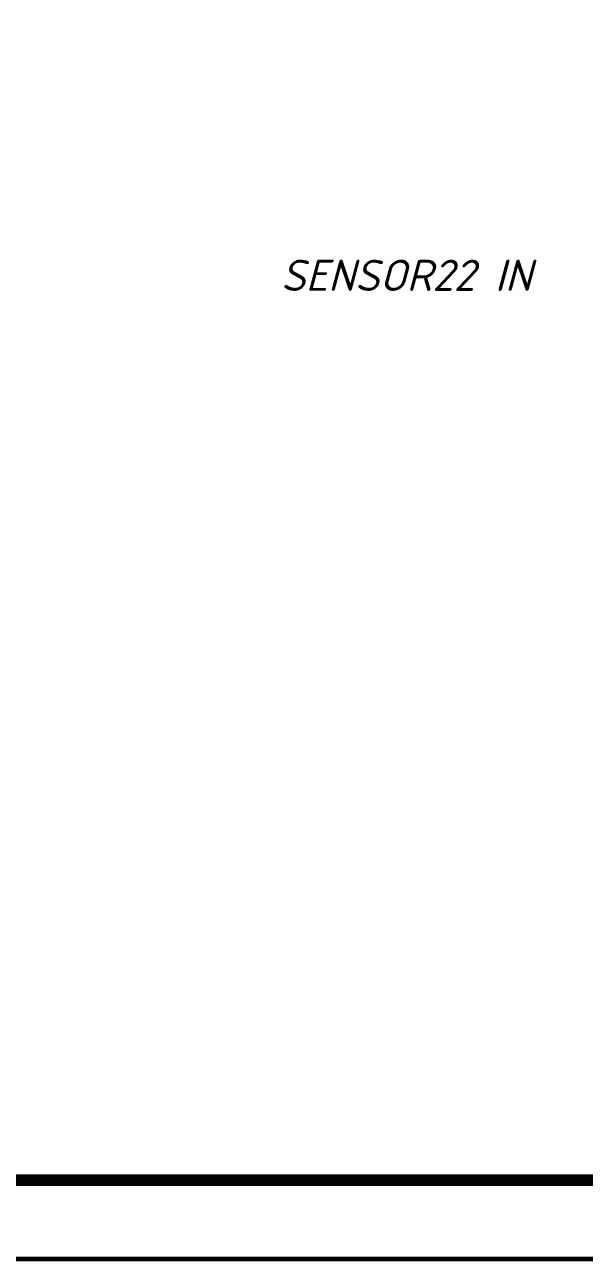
# Model space of a CAD drawing. Header units: inches. Extents: x 0 to 841, y 0 to 594.
# Drawn here: x 180.9 to 216.3, y -0.1 to 78.1 of the extents above; entities that cross this region are included whole.
import ezdxf

# ---------------------------------------------------------------- set-up
doc = ezdxf.new("R2010")
doc.units = ezdxf.units.IN
doc.layers.add('Sheet', color=255, linetype='Continuous')
doc.styles.get("Standard").update_dxf_attribs({"font": 'isocpeui.ttf'})

msp = doc.modelspace()

# ---------------------------------------------------------------- linework, layer by layer
at = {"layer": 'Sheet'}
for points in [[(0.045, 594, 0.3, 0.3, 0), (841, 594, 0.3, 0.3, 0), (841, 0, 0.3, 0.3, 0), (0.045, 0, 0.3, 0.3, 0), (0.045, 594, 0.3, 0.3, 0)], [(0.045, 594, 0.3, 0.3, 0), (841, 594, 0.3, 0.3, 0), (841, 0, 0.3, 0.3, 0), (0.045, 0, 0.3, 0.3, 0), (0.045, 594, 0.3, 0.3, 0)], [(0.045, 594, 0.0991, 0.0991, 0), (0.045, 0, 0.0991, 0.0991, 0), (841, 0, 0.0991, 0.0991, 0), (841, 594, 0.0991, 0.0991, 0), (0.045, 594, 0.0991, 0.0991, 0), (0.045, 594, 0.0991, 0.0991, 0)], [(0.045, 594, 0.0991, 0.0991, 0), (0.045, 0, 0.0991, 0.0991, 0), (841, 0, 0.0991, 0.0991, 0), (841, 594, 0.0991, 0.0991, 0), (0.045, 594, 0.0991, 0.0991, 0), (0.045, 594, 0.0991, 0.0991, 0)], [(20.032, 588.969, 0.749, 0.749, 0), (836.014, 588.969, 0.749, 0.749, 0), (836.014, 4.986, 0.749, 0.749, 0), (20.032, 4.986, 0.749, 0.749, 0), (20.032, 588.969, 0.749, 0.749, 0)]]:
    msp.add_lwpolyline(points, format="xyseb", close=True, dxfattribs=at)

# ---------------------------------------------------------------- texts
msp.add_text('SENSOR22 IN', height=1.97641, dxfattribs=at).set_placement((197.09, 61.269))

doc.saveas('drawing.dxf')
